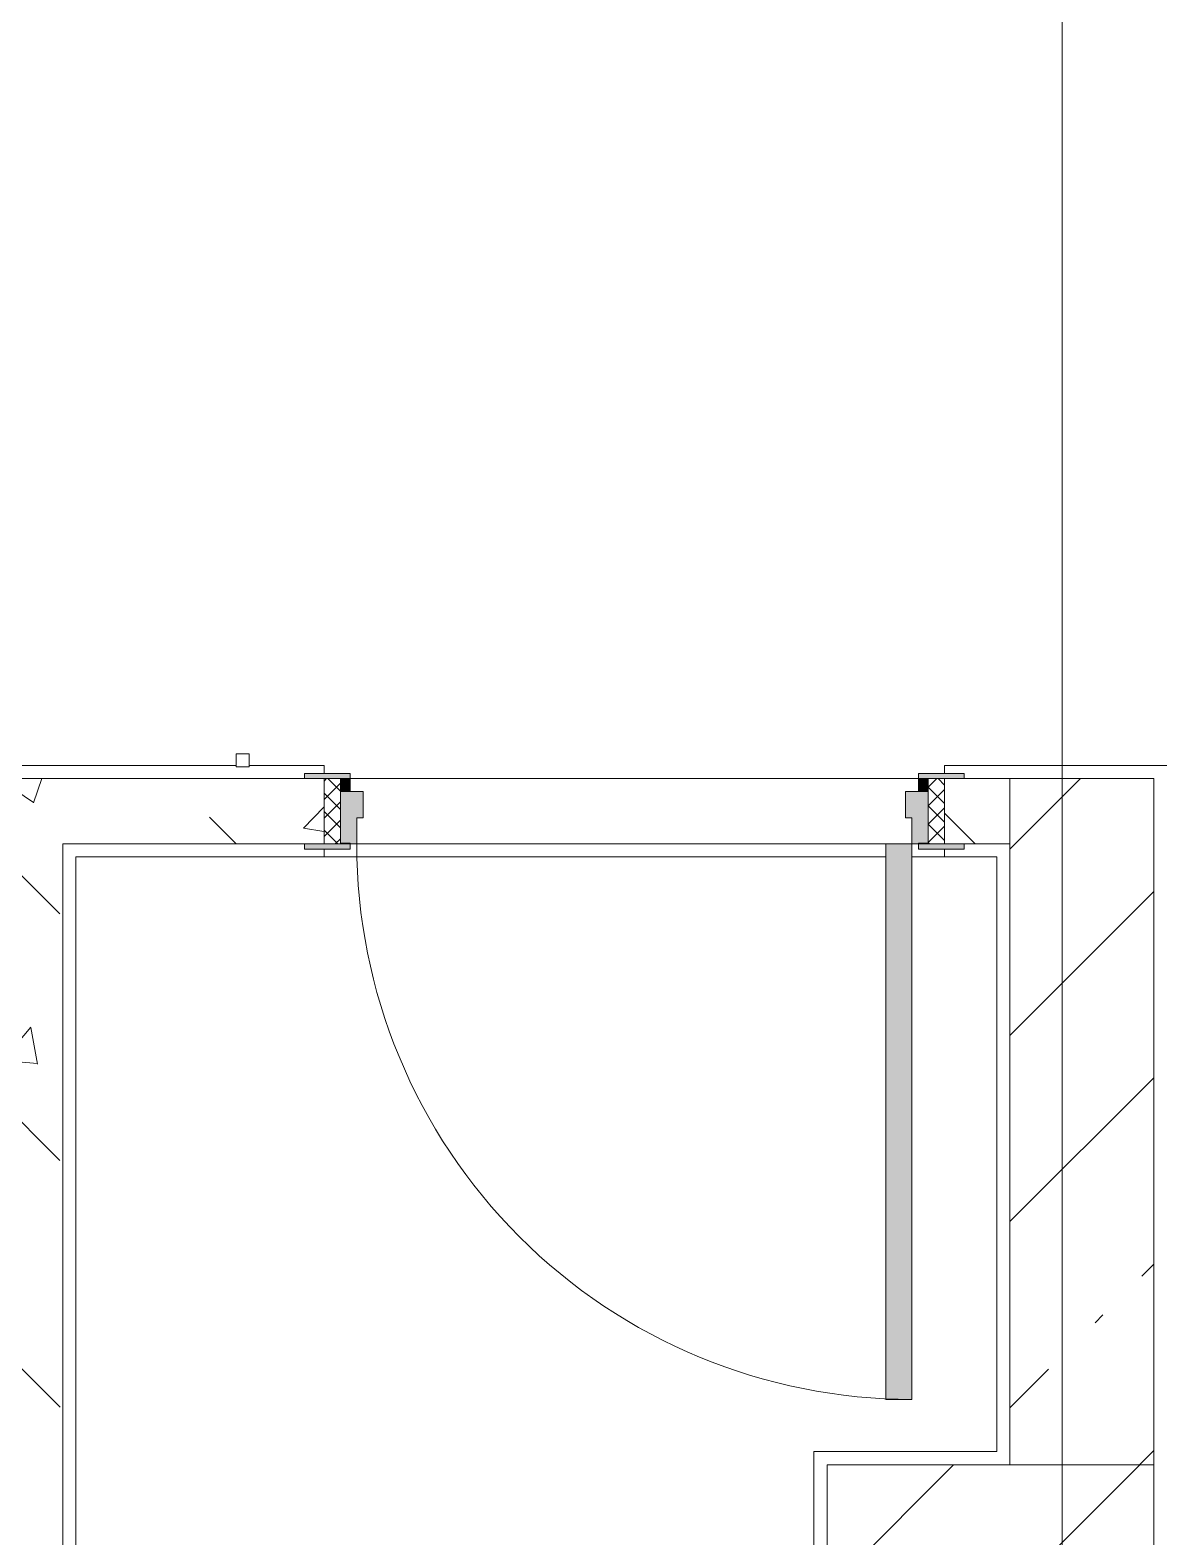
# Model space of a CAD drawing. Header units: millimetres. Extents: x 81711 to 274967, y -8553 to 29000.
# Drawn here: x 230937 to 232665, y 18990 to 21295 of the extents above; entities that cross this region are included whole.
import ezdxf

# ---------------------------------------------------------------- set-up
doc = ezdxf.new("R2010")
doc.units = ezdxf.units.MM
for name, color, linetype, lineweight, true_color in [('A-DOOR-5', 7, 'Continuous', 5, 0xe2e2e2), ('A-DOOR-6', 7, 'Continuous', 5, 0xaaaaaa), ('A-DOOR-FRAM-3', 7, 'Continuous', 5, 0xe2e2e2), ('A-DOOR-FRAM-4', 7, 'Continuous', 5, 0xaaaaaa), ('A-FLOR-2', 7, 'Continuous', 5, 0xaaaaaa), ('I-WALL-29', 7, 'Continuous', 5, 0x787878)]:
    doc.layers.add(name, color=color, linetype=linetype, lineweight=lineweight, true_color=true_color)
for name, color, linetype, lineweight in [('A-WALL', 7, 'Continuous', 9), ('A-WALL-10', 7, 'Continuous', 5), ('I-WALL-27', 7, 'Continuous', 5), ('S-COLS-1', 7, 'Continuous', 5), ('Оси', 7, 'Continuous', 9)]:
    doc.layers.add(name, color=color, linetype=linetype, lineweight=lineweight)
pattern_1 = [(135, (147956.67, 0), (-377.1708, -377.1708), [533.4, -88.9, 17.78, -88.9]), (135, (147956.67, 376.94), (-377.1708, -377.1708), []), (50, (147956.67, 0), (637.6445, -55.7866), [66.675, -733.425]), (355, (147956.7, 0), (-123.3494, 668.699), [53.34, -586.74]), (100.451, (148009.8, -4.65), (514.299, 612.908), [56.665, -623.315]), (46.184, (147956.7, 177.8), (948.7764, -147.15), [100.012, -1100.137]), (96.636, (148035.7, 165.5), (830.909, 865.997), [84.998, -934.973]), (351.184, (147956.7, 177.8), (830.918, 865.988), [80.01, -880.11]), (21, (148045.57, 133.35), (530.6506, -357.9283), [66.675, -733.425]), (326, (148045.6, 133.35), (216.308, 644.6585), [53.34, -586.74]), (71.451, (148089.8, 103.5), (746.9596, 286.7243), [56.665, -623.315]), (37.5, (147956.67, 0), (10.81053, 295.9426), [16.764, -562.864, 16.764, -578.866, -588.962]), (37.5, (147956.67, 0), (10.81053, 295.9426), [-1175.258, 16.764, -572.198]), (7.5, (147956.67, 0), (233.8692, 350.6318), [16.764, -322.834, 16.764, -549.529, -224.472]), (7.5, (147956.67, 0), (233.8692, 350.6318), [-905.891, 16.764, -207.708]), (327.5, (147758.43, 0), (474.5678, -20.0513), [16.764, -205.486, 16.764, -676.656, -920.115]), (327.5, (147758.43, 0), (474.5678, -20.0513), [-915.67, 16.764, -903.351]), (317.5, (147669.53, 0), (518.4522, 88.9934), [16.764, -272.161, 16.764, -443.738, -653.415]), (317.5, (147669.53, 0), (518.4522, 88.9934), [-749.427, 16.764, -636.651])]

# ---------------------------------------------------------------- blocks, each defined once
blk = doc.blocks.new('110_Дверь_СКБ_1Ст_Внутренняя1 - Д-7_п__950x2100h_Туалет-V136-1_5_3_птичка')
at = {"layer": 'A-DOOR-5'}
h = blk.add_hatch(color=256, dxfattribs=at)
h.paths.add_polyline_path([(437.5, 50), (437.5, 10), (427.5, 10), (427.5, -30), (462.5, -30), (462.5, 50), (447.5, 50)])
h.paths.add_polyline_path([(-422.5, 50), (-437.5, 50), (-437.5, -30), (-402.5, -30), (-402.5, 10), (-412.5, 10), (-412.5, 50)])
at = {"layer": 'A-DOOR-6'}
h = blk.add_hatch(dxfattribs=at)
h.set_pattern_fill('FP_21', color=256, style=0, pattern_type=2)
h.set_pattern_definition([(135, (1826.41, 114.685), (-14.14214, -14.14214), []), (225, (1826.41, 114.685), (14.14214, -14.14214), [])])
h.paths.add_polyline_path([(487.5, 50), (462.5, 50), (462.5, -50), (487.5, -50)])
at = {"layer": 'A-DOOR-FRAM-3'}
for points in [[(-372.5, 900), (-412.5, 900), (-412.5, 50), (-372.5, 50), (-372.5, 622.5)], [(-492.5, 58), (-492.5, 50), (-422.5, 50), (-422.5, 58), (-462.5, 58)], [(467.5, 58), (447.5, 58), (447.5, 50), (517.5, 50), (517.5, 58), (487.5, 58)], [(-437.5, -30), (-437.5, -50), (-422.5, -50), (-422.5, -30)], [(447.5, -30), (447.5, -50), (462.5, -50), (462.5, -30)], [(-492.5, -50), (-492.5, -58), (-422.5, -58), (-422.5, -50), (-462.5, -50)], [(487.5, -50), (447.5, -50), (447.5, -58), (517.5, -58), (517.5, -50), (488.2, -50)]]:
    blk.add_hatch(color=256, dxfattribs=at).paths.add_polyline_path(points)
at = {"layer": 'A-DOOR-FRAM-4'}
h = blk.add_hatch(dxfattribs=at)
h.set_pattern_fill('FP_22', color=256, style=0, pattern_type=2)
h.set_pattern_definition([(45, (-296.384, 114.685), (-14.1421, 14.1421), []), (135, (-296.384, 114.685), (-14.1421, -14.1421), [])])
h.paths.add_polyline_path([(-437.5, 50), (-462.5, 50), (-462.5, -50), (-437.5, -50)])
at = {"layer": 'A-DOOR-6'}
for p, q in [((-412.5, 900), (-412.5, 50)), ((-372.5, 900), (-412.5, 900)), ((-372.5, 50), (-372.5, 900)), ((-412.5, 50), (-372.5, 50))]:
    blk.add_line(p, q, dxfattribs=at)
blk.add_arc((-412.5, 50), 850, 360, 90, dxfattribs=at)
at = {"layer": 'A-DOOR-FRAM-4'}
for p, q in [((-422.5, 58), (-492.5, 58)), ((-492.5, 58), (-492.5, 50)), ((-492.5, 50), (-422.5, 50)), ((-437.5, 50), (-462.5, 50)), ((-462.5, 50), (-462.5, -50)), ((-412.5, 50), (-437.5, 50)), ((-437.5, 50), (-437.5, -30)), ((-437.5, -50), (-437.5, 50)), ((-422.5, 50), (-437.5, 50)), ((-437.5, 50), (-437.5, 49)), ((-437.5, 49), (-422.5, 49)), ((-422.5, 50), (-422.5, 58)), ((-422.5, 49), (-422.5, 50)), ((-412.5, 10), (-412.5, 50)), ((437.5, 50), (437.5, 10)), ((462.5, 50), (437.5, 50)), ((517.5, 58), (447.5, 58)), ((447.5, 58), (447.5, 50)), ((462.5, 50), (447.5, 50)), ((447.5, 50), (447.5, 49)), ((447.5, 50), (517.5, 50)), ((447.5, 49), (462.5, 49)), ((462.5, -30), (462.5, 50)), ((487.5, 50), (462.5, 50)), ((462.5, 50), (462.5, -50)), ((462.5, 49), (462.5, 50)), ((487.5, -50), (487.5, 50)), ((517.5, 50), (517.5, 58)), ((-402.5, 10), (-412.5, 10)), ((-402.5, -30), (-402.5, 10)), ((437.5, 10), (427.5, 10)), ((427.5, 10), (427.5, -30)), ((-437.5, -30), (-402.5, -30)), ((-422.5, -30), (-437.5, -30)), ((-437.5, -30), (-437.5, -50)), ((-422.5, -50), (-422.5, -30)), ((427.5, -30), (462.5, -30)), ((462.5, -30), (447.5, -30)), ((447.5, -30), (447.5, -50)), ((462.5, -50), (462.5, -30)), ((-422.5, -50), (-492.5, -50)), ((-492.5, -50), (-492.5, -58)), ((-492.5, -58), (-422.5, -58)), ((-462.5, -50), (-437.5, -50)), ((-437.5, -50), (-422.5, -50)), ((-422.5, -58), (-422.5, -50)), ((447.5, -50), (462.5, -50)), ((517.5, -50), (447.5, -50)), ((447.5, -50), (447.5, -58)), ((447.5, -58), (517.5, -58)), ((462.5, -50), (487.5, -50)), ((517.5, -58), (517.5, -50))]:
    blk.add_line(p, q, dxfattribs=at)
blk = doc.blocks.new('BSC_Колонна _Прямоугольная - 500х500-V167-1_5_3_птичка')
at = {"layer": 'S-COLS-1'}
h = blk.add_hatch(dxfattribs=at)
h.set_pattern_fill('FP_155', color=256, style=0, pattern_type=2)
h.set_pattern_definition([(45, (-84450, -18850), (-285.1231, 285.1231), []), (45, (-84164.88, -18850), (-285.1231, 285.1231), [504.031, -100.806, 16.764, -84.042])])
h.paths.add_polyline_path([(215.7, -250), (250, -250), (250, 250), (-250, 250), (-250, -250), (30, -250)])
for p, q in [((250, 250), (-250, 250)), ((-250, 250), (-250, -250)), ((250, -250), (250, 250)), ((-250, -250), (250, -250))]:
    blk.add_line(p, q, dxfattribs=at)

msp = doc.modelspace()

# ---------------------------------------------------------------- hatches: boundary and pattern name
at = {"layer": 'I-WALL-27'}
h = msp.add_hatch(dxfattribs=at)
h.set_pattern_fill('FP_74', color=256, style=0, pattern_type=2)
h.set_pattern_definition([(45, (147956.67, 0), (-285.1231, 285.1231), []), (45, (148241.8, 0), (-285.1231, 285.1231), [504.031, -100.806, 16.764, -84.042])])
h.paths.add_polyline_path([(232656.7, 19100), (232656.7, 20150), (232436.7, 20150), (232436.7, 19100), (232603.2, 19100)])
at = {"layer": 'I-WALL-29'}
h = msp.add_hatch(dxfattribs=at)
h.set_pattern_fill('FP_103', color=256, style=0, pattern_type=2)
h.set_pattern_definition(pattern_1)
h.paths.add_polyline_path([(230816.7, 20050), (231386.7, 20050), (231386, 20150), (230786.7, 20150), (230786.7, 20050)])
h.paths.add_polyline_path([(229686.7, 20050), (229686.7, 20150), (229506.7, 20150), (229506.7, 20050), (229656.7, 20050)])
h.paths.add_polyline_path([(232336.7, 20050), (232436.7, 20050), (232436.7, 20150), (232336.7, 20150)])
h = msp.add_hatch(dxfattribs=at)
h.set_pattern_fill('FP_103', color=256, style=0, pattern_type=2)
h.set_pattern_definition(pattern_1)
h.paths.add_polyline_path([(230886.7, 15250), (230986.7, 15250), (230981.8, 20050), (230886.7, 20050), (230886.7, 15270)])

# ---------------------------------------------------------------- linework, layer by layer
at = {"layer": 'A-FLOR-2'}
for p, q in [((230786.7, 20170), (231252.2, 20170)), ((231272.2, 20170), (231386.7, 20170)), ((231386.7, 20170), (231386.7, 20158)), ((232336.7, 20158), (232336.7, 20170)), ((232336.7, 20170), (233526.7, 20170)), ((231386.7, 20042), (231386.7, 20030)), ((232336.7, 20030), (232336.7, 20042)), ((232246.7, 20030), (231006.7, 20030)), ((231006.7, 20030), (231006.7, 17850)), ((232416.7, 20030), (232286.7, 20030)), ((232416.7, 19120), (232416.7, 20030)), ((232136.7, 18580), (232136.7, 19120)), ((232136.7, 19120), (232416.7, 19120))]:
    msp.add_line(p, q, dxfattribs=at)
at = {"layer": 'A-WALL'}
msp.add_line((232436.7, 20050), (232436.7, 20150), dxfattribs=at)
at = {"layer": 'A-WALL-10'}
for p, q in [((231272.2, 20188), (231252.2, 20188)), ((231252.2, 20188), (231252.2, 20168)), ((231272.2, 20168), (231272.2, 20188)), ((231252.2, 20168), (231272.2, 20168))]:
    msp.add_line(p, q, dxfattribs=at)
at = {"layer": 'I-WALL-27'}
for p, q in [((231356.7, 20150), (230816.7, 20150)), ((231426.7, 20150), (232296.7, 20150)), ((232656.7, 20150), (232366.7, 20150)), ((232656.7, 19100), (232656.7, 20150)), ((230986.7, 20050), (231356.7, 20050)), ((230986.7, 17830), (230986.7, 20050)), ((232246.7, 20050), (231436.7, 20050)), ((232366.7, 20050), (232436.7, 20050)), ((232436.7, 20050), (232436.7, 19100))]:
    msp.add_line(p, q, dxfattribs=at)
at = {"layer": 'Оси'}
msp.add_line((232516.7, 10029.8), (232516.7, 21915.1), dxfattribs=at)

# ---------------------------------------------------------------- block references
at = {"layer": 'A-DOOR-6', "rotation": 180}
msp.add_blockref('110_Дверь_СКБ_1Ст_Внутренняя1 - Д-7_п__950x2100h_Туалет-V136-1_5_3_птичка', (231874.2, 20100), dxfattribs=at)
at = {"layer": 'S-COLS-1'}
msp.add_blockref('BSC_Колонна _Прямоугольная - 500х500-V167-1_5_3_птичка', (232406.7, 18850), dxfattribs=at)

doc.saveas('drawing.dxf')
